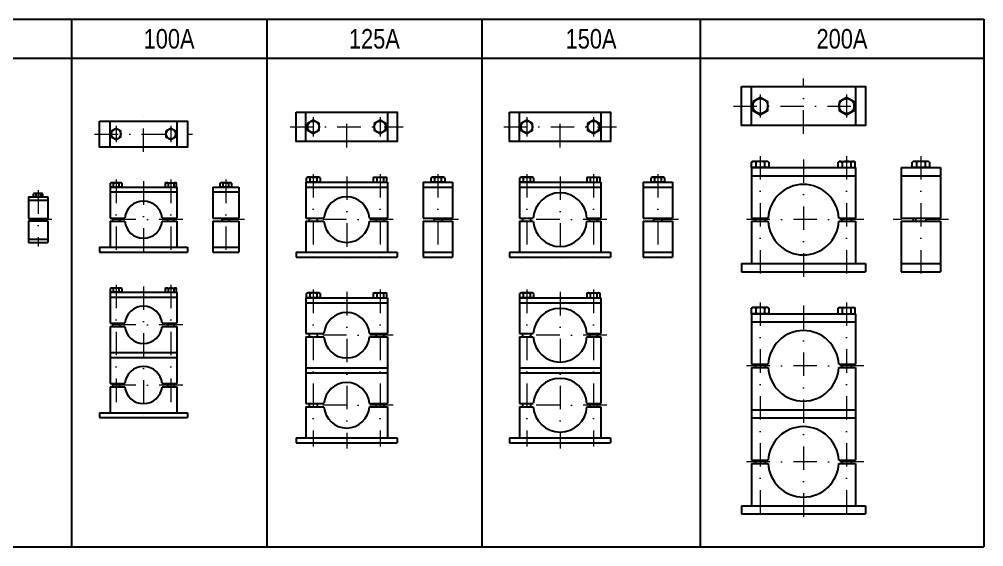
# Model space of a CAD drawing. Extents: x 0 to 90799, y 0 to 77868.
# Drawn here: x 20662 to 23622, y 4177 to 5797 of the extents above; entities that cross this region are included whole.
import ezdxf
from ezdxf.enums import TextEntityAlignment as Align

# ---------------------------------------------------------------- set-up
doc = ezdxf.new("R2010")
doc.units = 0
doc.header["$LTSCALE"] = 30
doc.header["$MEASUREMENT"] = 0
doc.linetypes.add('DGN Style 4', pattern=[4.8, 2.4, -1.2, 0, -1.2])
doc.layers.add('L(c)', color=1, linetype='DGN Style 4', lineweight=5)
doc.layers.add('L(txt)', color=2, linetype='Continuous', lineweight=13)
doc.styles.add('Style-ENGINEERING', font='ENGINEERING.shx')

# ---------------------------------------------------------------- blocks, each defined once
blk = doc.blocks.new('*U1034')
for p, q in [((-30, 65), (30, 65)), ((-30, 65), (-30, -1)), ((-12, 75), (-13.9, 73.9)), ((-13.9, 65), (-13.9, 73.9)), ((13.9, 65), (-13.9, 65)), ((12, 75), (-12, 75)), ((-6.9, 73.9), (-6.9, 65)), ((6.9, 73.9), (6.9, 65)), ((13.9, 73.9), (12, 75)), ((13.9, 73.9), (13.9, 65)), ((30, 65), (30, -1)), ((-30, 55), (30, 55)), ((-30, -1), (30, -1)), ((-30, -9), (30, -9)), ((-30, -9), (-30, -75)), ((-8, -9), (-8, -1)), ((8, -1), (8, -9)), ((30, -9), (30, -75)), ((-30, -65), (30, -65)), ((-30, -75), (30, -75))]:
    blk.add_line(p, q)
for centre, radius, start, end in [((-10.4, 68.9), 6.13, 55.591, 124.409), ((0, 50.9), 24, 73.2199, 106.7801), ((10.4, 68.9), 6.13, 55.591, 124.409)]:
    blk.add_arc(centre, radius, start, end)
blk = doc.blocks.new('*U1036')
at = {"flags": 128}
for points in [[(-135, 40), (135, 40), (135, -40), (-135, -40)], [(-102.5, 40), (102.5, 40), (102.5, -40), (-102.5, -40)], [(-99, 8.7), (-99, -8.7), (-84, -17.3), (-69, -8.7), (-69, 8.7), (-84, 17.3)], [(69, 8.7), (69, -8.7), (84, -17.3), (99, -8.7), (99, 8.7), (84, 17.3)]]:
    blk.add_lwpolyline(points, close=True, dxfattribs=at)
for centre in [(-84, 0), (84, 0)]:
    blk.add_circle(centre, 15)
blk = doc.blocks.new('*U1037')
for p, q in [((-102.5, 93.5), (102.5, 93.5)), ((-102.5, 93.5), (-102.5, -1.5)), ((-99, 106.5), (-101.3, 105.1)), ((-101.3, 93.5), (-101.3, 105.1)), ((-66.7, 93.5), (-101.3, 93.5)), ((-69, 106.5), (-99, 106.5)), ((-92.7, 105.1), (-92.7, 93.5)), ((-75.3, 105.1), (-75.3, 93.5)), ((-66.7, 105.1), (-69, 106.5)), ((-66.7, 105.1), (-66.7, 93.5)), ((66.7, 105.1), (69, 106.5)), ((66.7, 105.1), (66.7, 93.5)), ((66.7, 93.5), (101.3, 93.5)), ((69, 106.5), (99, 106.5)), ((75.3, 105.1), (75.3, 93.5)), ((92.7, 105.1), (92.7, 93.5)), ((99, 106.5), (101.3, 105.1)), ((101.3, 93.5), (101.3, 105.1)), ((102.5, 93.5), (102.5, -1.5)), ((-102.5, 78.5), (102.5, 78.5)), ((-102.5, -1.5), (-56.9, -1.5)), ((-102.5, -11.5), (-102.5, -91.5)), ((-102.5, -11.5), (-56.9, -11.5)), ((-94, -11.5), (-94, -1.5)), ((-74, -1.5), (-74, -11.5)), ((56.9, -1.5), (102.5, -1.5)), ((56.9, -11.5), (102.5, -11.5)), ((74, -1.5), (74, -11.5)), ((94, -11.5), (94, -1.5)), ((102.5, -11.5), (102.5, -91.5)), ((-135, -91.5), (135, -91.5)), ((-135, -91.5), (-135, -106.5)), ((-135, -106.5), (135, -106.5)), ((135, -91.5), (135, -106.5))]:
    blk.add_line(p, q)
for centre, radius, start, end in [((-97, 98.8), 7.66, 55.591, 124.409), ((-84, 76.4), 30, 73.2199, 106.7801), ((-71, 98.8), 7.66, 55.591, 124.409), ((71, 98.8), 7.66, 55.591, 124.409), ((84, 76.4), 30, 73.2199, 106.7801), ((97, 98.8), 7.66, 55.591, 124.409), ((0, -6.5), 57.1, 5.0192, 174.9808), ((0, -6.5), 57.1, 185.0192, 354.9808)]:
    blk.add_arc(centre, radius, start, end)
blk = doc.blocks.new('*U1038')
for p, q in [((-40, 93.5), (40, 93.5)), ((-40, 93.5), (-40, -1.5)), ((-15, 106.5), (-17.3, 105.1)), ((-17.3, 93.5), (-17.3, 105.1)), ((17.3, 93.5), (-17.3, 93.5)), ((15, 106.5), (-15, 106.5)), ((-8.7, 105.1), (-8.7, 93.5)), ((8.7, 105.1), (8.7, 93.5)), ((17.3, 105.1), (15, 106.5)), ((17.3, 105.1), (17.3, 93.5)), ((40, 93.5), (40, -1.5)), ((-40, 78.5), (40, 78.5)), ((-40, -1.5), (40, -1.5)), ((-40, -11.5), (40, -11.5)), ((-40, -11.5), (-40, -106.5)), ((-10, -11.5), (-10, -1.5)), ((10, -1.5), (10, -11.5)), ((40, -11.5), (40, -106.5)), ((-40, -91.5), (40, -91.5)), ((-40, -106.5), (40, -106.5))]:
    blk.add_line(p, q)
for centre, radius, start, end in [((-13, 98.8), 7.66, 55.591, 124.409), ((0, 76.4), 30, 73.2199, 106.7801), ((13, 98.8), 7.66, 55.591, 124.409)]:
    blk.add_arc(centre, radius, start, end)
blk = doc.blocks.new('*U1039')
for p, q in [((-102.5, 186), (102.5, 186)), ((-102.5, 186), (-102.5, 91)), ((-99, 199), (-101.3, 197.6)), ((-101.3, 186), (-101.3, 197.6)), ((-66.7, 186), (-101.3, 186)), ((-69, 199), (-99, 199)), ((-92.7, 197.6), (-92.7, 186)), ((-75.3, 197.6), (-75.3, 186)), ((-66.7, 197.6), (-69, 199)), ((-66.7, 197.6), (-66.7, 186)), ((66.7, 197.6), (69, 199)), ((66.7, 197.6), (66.7, 186)), ((66.7, 186), (101.3, 186)), ((69, 199), (99, 199)), ((75.3, 197.6), (75.3, 186)), ((92.7, 197.6), (92.7, 186)), ((99, 199), (101.3, 197.6)), ((101.3, 186), (101.3, 197.6)), ((102.5, 186), (102.5, 91)), ((-102.5, 171), (102.5, 171)), ((-102.5, 91), (-56.9, 91)), ((-94, 81), (-94, 91)), ((-74, 91), (-74, 81)), ((56.9, 91), (102.5, 91)), ((74, 91), (74, 81)), ((94, 81), (94, 91)), ((-102.5, 81), (-102.5, 1)), ((-102.5, 81), (-56.9, 81)), ((56.9, 81), (102.5, 81)), ((102.5, 81), (102.5, 1)), ((-102.5, 1), (102.5, 1)), ((-102.5, 1), (-102.5, -94)), ((102.5, 1), (102.5, -94)), ((-102.5, -14), (102.5, -14)), ((-102.5, -94), (-56.9, -94)), ((-102.5, -104), (-102.5, -184)), ((-102.5, -104), (-56.9, -104)), ((-94, -104), (-94, -94)), ((-74, -94), (-74, -104)), ((56.9, -94), (102.5, -94)), ((56.9, -104), (102.5, -104)), ((74, -94), (74, -104)), ((94, -104), (94, -94)), ((102.5, -104), (102.5, -184)), ((-135, -184), (135, -184)), ((-135, -184), (-135, -199)), ((-135, -199), (135, -199)), ((135, -184), (135, -199))]:
    blk.add_line(p, q)
for centre, radius, start, end in [((-97, 191.3), 7.66, 55.591, 124.409), ((-84, 168.9), 30, 73.2199, 106.7801), ((-71, 191.3), 7.66, 55.591, 124.409), ((71, 191.3), 7.66, 55.591, 124.409), ((84, 168.9), 30, 73.2199, 106.7801), ((97, 191.3), 7.66, 55.591, 124.409), ((0, 86), 57.1, 5.0192, 174.9808), ((0, 86), 57.1, 185.0192, 354.9808), ((0, -99), 57.1, 5.0192, 174.9808), ((0, -99), 57.1, 185.0192, 354.9808)]:
    blk.add_arc(centre, radius, start, end)
blk = doc.blocks.new('*U1040')
at = {"flags": 128}
for points in [[(-155, 45), (155, 45), (155, -45), (-155, -45)], [(-125, 45), (125, 45), (125, -45), (-125, -45)], [(-120.5, 10.4), (-120.5, -10.4), (-102.5, -20.8), (-84.5, -10.4), (-84.5, 10.4), (-102.5, 20.8)], [(84.5, 10.4), (84.5, -10.4), (102.5, -20.8), (120.5, -10.4), (120.5, 10.4), (102.5, 20.8)]]:
    blk.add_lwpolyline(points, close=True, dxfattribs=at)
for centre in [(-102.5, 0), (102.5, 0)]:
    blk.add_circle(centre, 18)
blk = doc.blocks.new('*U1041')
for p, q in [((-120.5, 122.5), (-123.3, 120.9)), ((-123.3, 107.5), (-123.3, 120.9)), ((-84.5, 122.5), (-120.5, 122.5)), ((-112.9, 120.9), (-112.9, 107.5)), ((-92.1, 120.9), (-92.1, 107.5)), ((-81.7, 120.9), (-84.5, 122.5)), ((-81.7, 120.9), (-81.7, 107.5)), ((81.7, 120.9), (84.5, 122.5)), ((81.7, 120.9), (81.7, 107.5)), ((84.5, 122.5), (120.5, 122.5)), ((92.1, 120.9), (92.1, 107.5)), ((112.9, 120.9), (112.9, 107.5)), ((120.5, 122.5), (123.3, 120.9)), ((123.3, 107.5), (123.3, 120.9)), ((-125, 107.5), (125, 107.5)), ((-125, 107.5), (-125, -2.5)), ((-125, 92.5), (125, 92.5)), ((-81.7, 107.5), (-123.3, 107.5)), ((81.7, 107.5), (123.3, 107.5)), ((125, 107.5), (125, -2.5)), ((-125, -2.5), (-69.7, -2.5)), ((-125, -12.5), (-69.7, -12.5)), ((-125, -12.5), (-125, -107.5)), ((-114.5, -12.5), (-114.5, -2.5)), ((-90.5, -2.5), (-90.5, -12.5)), ((69.7, -2.5), (125, -2.5)), ((69.7, -12.5), (125, -12.5)), ((90.5, -2.5), (90.5, -12.5)), ((114.5, -12.5), (114.5, -2.5)), ((125, -12.5), (125, -107.5)), ((-155, -107.5), (155, -107.5)), ((-155, -107.5), (-155, -122.5)), ((155, -107.5), (155, -122.5)), ((-155, -122.5), (155, -122.5))]:
    blk.add_line(p, q)
for centre, radius, start, end in [((-118.1, 113.3), 9.19, 55.591, 124.409), ((-102.5, 86.4), 36, 73.2199, 106.7801), ((-86.9, 113.3), 9.19, 55.591, 124.409), ((86.9, 113.3), 9.19, 55.591, 124.409), ((102.5, 86.4), 36, 73.2199, 106.7801), ((118.1, 113.3), 9.19, 55.591, 124.409), ((0, -7.5), 69.9, 4.1016, 175.8984), ((0, -7.5), 69.9, 184.1016, 355.8983)]:
    blk.add_arc(centre, radius, start, end)
blk = doc.blocks.new('*U1042')
for p, q in [((-18, 122.5), (-20.8, 120.9)), ((-20.8, 107.5), (-20.8, 120.9)), ((18, 122.5), (-18, 122.5)), ((-10.4, 120.9), (-10.4, 107.5)), ((10.4, 120.9), (10.4, 107.5)), ((20.8, 120.9), (18, 122.5)), ((20.8, 120.9), (20.8, 107.5)), ((-45, 107.5), (45, 107.5)), ((-45, 107.5), (-45, -2.5)), ((-45, 92.5), (45, 92.5)), ((20.8, 107.5), (-20.8, 107.5)), ((45, 107.5), (45, -2.5)), ((-45, -2.5), (45, -2.5)), ((-45, -12.5), (45, -12.5)), ((-45, -12.5), (-45, -122.5)), ((-12, -12.5), (-12, -2.5)), ((12, -2.5), (12, -12.5)), ((45, -12.5), (45, -122.5)), ((-45, -107.5), (45, -107.5)), ((-45, -122.5), (45, -122.5))]:
    blk.add_line(p, q)
for centre, radius, start, end in [((-15.6, 113.3), 9.19, 55.591, 124.409), ((0, 86.4), 36, 73.2199, 106.7801), ((15.6, 113.3), 9.19, 55.591, 124.409)]:
    blk.add_arc(centre, radius, start, end)
blk = doc.blocks.new('*U1043')
for p, q in [((-125, 215), (125, 215)), ((-125, 215), (-125, 105)), ((-120.5, 230), (-123.3, 228.4)), ((-123.3, 215), (-123.3, 228.4)), ((-81.7, 215), (-123.3, 215)), ((-84.5, 230), (-120.5, 230)), ((-112.9, 228.4), (-112.9, 215)), ((-92.1, 228.4), (-92.1, 215)), ((-81.7, 228.4), (-84.5, 230)), ((-81.7, 228.4), (-81.7, 215)), ((81.7, 228.4), (84.5, 230)), ((81.7, 228.4), (81.7, 215)), ((81.7, 215), (123.3, 215)), ((84.5, 230), (120.5, 230)), ((92.1, 228.4), (92.1, 215)), ((112.9, 228.4), (112.9, 215)), ((120.5, 230), (123.3, 228.4)), ((123.3, 215), (123.3, 228.4)), ((125, 215), (125, 105)), ((-125, 200), (125, 200)), ((-125, 105), (-69.7, 105)), ((-125, 95), (-69.7, 95)), ((-125, 95), (-125, 0)), ((-114.5, 95), (-114.5, 105)), ((-90.5, 105), (-90.5, 95)), ((69.7, 105), (125, 105)), ((69.7, 95), (125, 95)), ((90.5, 105), (90.5, 95)), ((114.5, 95), (114.5, 105)), ((125, 95), (125, 0)), ((-125, 0), (125, 0)), ((-125, 0), (-125, -110)), ((-125, -15), (125, -15)), ((125, 0), (125, -110)), ((-125, -110), (-69.7, -110)), ((-114.5, -120), (-114.5, -110)), ((-90.5, -110), (-90.5, -120)), ((69.7, -110), (125, -110)), ((90.5, -110), (90.5, -120)), ((114.5, -120), (114.5, -110)), ((-125, -120), (-69.7, -120)), ((-125, -120), (-125, -215)), ((69.7, -120), (125, -120)), ((125, -120), (125, -215)), ((-155, -215), (155, -215)), ((-155, -215), (-155, -230)), ((-155, -230), (155, -230)), ((155, -215), (155, -230))]:
    blk.add_line(p, q)
for centre, radius, start, end in [((-118.1, 220.8), 9.19, 55.591, 124.409), ((-102.5, 193.9), 36, 73.2199, 106.7801), ((-86.9, 220.8), 9.19, 55.591, 124.409), ((86.9, 220.8), 9.19, 55.591, 124.409), ((102.5, 193.9), 36, 73.2199, 106.7801), ((118.1, 220.8), 9.19, 55.591, 124.409), ((0, 100), 69.9, 4.1016, 175.8984), ((0, 100), 69.9, 184.1016, 355.8983), ((0, -115), 69.9, 4.1016, 175.8984), ((0, -115), 69.9, 184.1016, 355.8983)]:
    blk.add_arc(centre, radius, start, end)
blk = doc.blocks.new('*U1044')
at = {"flags": 128}
for points in [[(-155, 45), (155, 45), (155, -45), (-155, -45)], [(-125, 45), (125, 45), (125, -45), (-125, -45)], [(-120.5, 10.4), (-120.5, -10.4), (-102.5, -20.8), (-84.5, -10.4), (-84.5, 10.4), (-102.5, 20.8)], [(84.5, 10.4), (84.5, -10.4), (102.5, -20.8), (120.5, -10.4), (120.5, 10.4), (102.5, 20.8)]]:
    blk.add_lwpolyline(points, close=True, dxfattribs=at)
for centre in [(-102.5, 0), (102.5, 0)]:
    blk.add_circle(centre, 18)
blk = doc.blocks.new('*U1045')
for p, q in [((-120.5, 122.5), (-123.3, 120.9)), ((-123.3, 107.5), (-123.3, 120.9)), ((-84.5, 122.5), (-120.5, 122.5)), ((-112.9, 120.9), (-112.9, 107.5)), ((-92.1, 120.9), (-92.1, 107.5)), ((-81.7, 120.9), (-84.5, 122.5)), ((-81.7, 120.9), (-81.7, 107.5)), ((81.7, 120.9), (84.5, 122.5)), ((81.7, 120.9), (81.7, 107.5)), ((84.5, 122.5), (120.5, 122.5)), ((92.1, 120.9), (92.1, 107.5)), ((112.9, 120.9), (112.9, 107.5)), ((120.5, 122.5), (123.3, 120.9)), ((123.3, 107.5), (123.3, 120.9)), ((-125, 107.5), (125, 107.5)), ((-125, 107.5), (-125, -2.5)), ((-125, 92.5), (125, 92.5)), ((-81.7, 107.5), (-123.3, 107.5)), ((81.7, 107.5), (123.3, 107.5)), ((125, 107.5), (125, -2.5)), ((-125, -2.5), (-82.5, -2.5)), ((-125, -12.5), (-82.5, -12.5)), ((-125, -12.5), (-125, -107.5)), ((-114.5, -12.5), (-114.5, -2.5)), ((-90.5, -2.5), (-90.5, -12.5)), ((82.4, -2.5), (125, -2.5)), ((82.4, -12.5), (125, -12.5)), ((90.5, -2.5), (90.5, -12.5)), ((114.5, -12.5), (114.5, -2.5)), ((125, -12.5), (125, -107.5)), ((-155, -107.5), (155, -107.5)), ((-155, -107.5), (-155, -122.5)), ((155, -107.5), (155, -122.5)), ((-155, -122.5), (155, -122.5))]:
    blk.add_line(p, q)
for centre, radius, start, end in [((-118.1, 113.3), 9.19, 55.591, 124.409), ((-102.5, 86.4), 36, 73.2199, 106.7801), ((-86.9, 113.3), 9.19, 55.591, 124.409), ((86.9, 113.3), 9.19, 55.591, 124.409), ((102.5, 86.4), 36, 73.2199, 106.7801), ((118.1, 113.3), 9.19, 55.591, 124.409), ((0, -7.5), 82.6, 3.4703, 176.5296), ((0, -7.5), 82.6, 183.4703, 356.5297)]:
    blk.add_arc(centre, radius, start, end)
blk = doc.blocks.new('*U1046')
for p, q in [((-18, 122.5), (-20.8, 120.9)), ((-20.8, 107.5), (-20.8, 120.9)), ((18, 122.5), (-18, 122.5)), ((-10.4, 120.9), (-10.4, 107.5)), ((10.4, 120.9), (10.4, 107.5)), ((20.8, 120.9), (18, 122.5)), ((20.8, 120.9), (20.8, 107.5)), ((-45, 107.5), (45, 107.5)), ((-45, 107.5), (-45, -2.5)), ((-45, 92.5), (45, 92.5)), ((20.8, 107.5), (-20.8, 107.5)), ((45, 107.5), (45, -2.5)), ((-45, -2.5), (45, -2.5)), ((-45, -12.5), (45, -12.5)), ((-45, -12.5), (-45, -122.5)), ((-12, -12.5), (-12, -2.5)), ((12, -2.5), (12, -12.5)), ((45, -12.5), (45, -122.5)), ((-45, -107.5), (45, -107.5)), ((-45, -122.5), (45, -122.5))]:
    blk.add_line(p, q)
for centre, radius, start, end in [((-15.6, 113.3), 9.19, 55.591, 124.409), ((0, 86.4), 36, 73.2199, 106.7801), ((15.6, 113.3), 9.19, 55.591, 124.409)]:
    blk.add_arc(centre, radius, start, end)
blk = doc.blocks.new('*U1047')
for p, q in [((-125, 215), (125, 215)), ((-125, 215), (-125, 105)), ((-120.5, 230), (-123.3, 228.4)), ((-123.3, 215), (-123.3, 228.4)), ((-81.7, 215), (-123.3, 215)), ((-84.5, 230), (-120.5, 230)), ((-112.9, 228.4), (-112.9, 215)), ((-92.1, 228.4), (-92.1, 215)), ((-81.7, 228.4), (-84.5, 230)), ((-81.7, 228.4), (-81.7, 215)), ((81.7, 228.4), (84.5, 230)), ((81.7, 228.4), (81.7, 215)), ((81.7, 215), (123.3, 215)), ((84.5, 230), (120.5, 230)), ((92.1, 228.4), (92.1, 215)), ((112.9, 228.4), (112.9, 215)), ((120.5, 230), (123.3, 228.4)), ((123.3, 215), (123.3, 228.4)), ((125, 215), (125, 105)), ((-125, 200), (125, 200)), ((-125, 105), (-82.5, 105)), ((-125, 95), (-82.5, 95)), ((-125, 95), (-125, 0)), ((-114.5, 95), (-114.5, 105)), ((-90.5, 105), (-90.5, 95)), ((82.4, 105), (125, 105)), ((82.4, 95), (125, 95)), ((90.5, 105), (90.5, 95)), ((114.5, 95), (114.5, 105)), ((125, 95), (125, 0)), ((-125, 0), (125, 0)), ((-125, 0), (-125, -110)), ((-125, -15), (125, -15)), ((125, 0), (125, -110)), ((-125, -110), (-82.5, -110)), ((-114.5, -120), (-114.5, -110)), ((-90.5, -110), (-90.5, -120)), ((82.4, -110), (125, -110)), ((90.5, -110), (90.5, -120)), ((114.5, -120), (114.5, -110)), ((-125, -120), (-82.5, -120)), ((-125, -120), (-125, -215)), ((82.4, -120), (125, -120)), ((125, -120), (125, -215)), ((-155, -215), (155, -215)), ((-155, -215), (-155, -230)), ((-155, -230), (155, -230)), ((155, -215), (155, -230))]:
    blk.add_line(p, q)
for centre, radius, start, end in [((-118.1, 220.8), 9.19, 55.591, 124.409), ((-102.5, 193.9), 36, 73.2199, 106.7801), ((-86.9, 220.8), 9.19, 55.591, 124.409), ((86.9, 220.8), 9.19, 55.591, 124.409), ((102.5, 193.9), 36, 73.2199, 106.7801), ((118.1, 220.8), 9.19, 55.591, 124.409), ((0, 100), 82.6, 3.4703, 176.5296), ((0, 100), 82.6, 183.4703, 356.5297), ((0, -115), 82.6, 3.4703, 176.5296), ((0, -115), 82.6, 183.4703, 356.5297)]:
    blk.add_arc(centre, radius, start, end)
blk = doc.blocks.new('*U1048')
at = {"flags": 128}
for points in [[(-190, 60), (190, 60), (190, -60), (-190, -60)], [(-160, 60), (160, 60), (160, -60), (-160, -60)], [(-155.5, 13.3), (-155.5, -13.3), (-132.5, -26.6), (-109.5, -13.3), (-109.5, 13.3), (-132.5, 26.6)], [(109.5, 13.3), (109.5, -13.3), (132.5, -26.6), (155.5, -13.3), (155.5, 13.3), (132.5, 26.6)]]:
    blk.add_lwpolyline(points, close=True, dxfattribs=at)
for centre in [(-132.5, 0), (132.5, 0)]:
    blk.add_circle(centre, 23)
blk = doc.blocks.new('*U1049')
for p, q in [((-160, 150.5), (160, 150.5)), ((-160, 150.5), (-160, -4.5)), ((-155.5, 169.5), (-159.1, 167.4)), ((-159.1, 150.5), (-159.1, 167.4)), ((-105.9, 150.5), (-159.1, 150.5)), ((-109.5, 169.5), (-155.5, 169.5)), ((-145.8, 167.4), (-145.8, 150.5)), ((-119.2, 167.4), (-119.2, 150.5)), ((-105.9, 167.4), (-105.9, 150.5)), ((105.9, 167.4), (105.9, 150.5)), ((105.9, 150.5), (159.1, 150.5)), ((109.5, 169.5), (155.5, 169.5)), ((119.2, 167.4), (119.2, 150.5)), ((145.8, 167.4), (145.8, 150.5)), ((155.5, 169.5), (159.1, 167.4)), ((159.1, 150.5), (159.1, 167.4)), ((160, 150.5), (160, -4.5)), ((-160, 125.5), (160, 125.5)), ((-160, -4.5), (-108, -4.5)), ((-160, -14.5), (-108, -14.5)), ((-160, -14.5), (-160, -144.5)), ((-147.5, -14.5), (-147.5, -4.5)), ((-117.5, -4.5), (-117.5, -14.5)), ((108, -4.5), (160, -4.5)), ((108, -14.5), (160, -14.5)), ((117.5, -4.5), (117.5, -14.5)), ((147.5, -14.5), (147.5, -4.5)), ((160, -14.5), (160, -144.5)), ((-190, -144.5), (190, -144.5)), ((-190, -144.5), (-190, -169.5)), ((190, -144.5), (190, -169.5)), ((-190, -169.5), (190, -169.5))]:
    blk.add_line(p, q)
for centre, radius, start, end in [((-152.4, 157.7), 11.7, 55.591, 124.409), ((-132.5, 123.4), 46, 73.2199, 106.7801), ((-112.6, 157.7), 11.7, 55.591, 124.409), ((112.6, 157.7), 11.7, 55.591, 124.409), ((132.5, 123.4), 46, 73.2199, 106.7801), ((152.4, 157.7), 11.7, 55.591, 124.409), ((0, -9.5), 108.2, 2.6499, 177.3501), ((0, -9.5), 108.2, 182.6498, 357.3502)]:
    blk.add_arc(centre, radius, start, end)
blk = doc.blocks.new('*U1050')
for p, q in [((-60, 150.5), (60, 150.5)), ((-60, 150.5), (-60, -4.5)), ((-23, 169.5), (-26.6, 167.4)), ((-26.6, 150.5), (-26.6, 167.4)), ((26.6, 150.5), (-26.6, 150.5)), ((23, 169.5), (-23, 169.5)), ((-13.3, 167.4), (-13.3, 150.5)), ((13.3, 167.4), (13.3, 150.5)), ((26.6, 167.4), (26.6, 150.5)), ((60, 150.5), (60, -4.5)), ((-60, 125.5), (60, 125.5)), ((-60, -4.5), (60, -4.5)), ((-60, -14.5), (60, -14.5)), ((-60, -14.5), (-60, -169.5)), ((-15, -14.5), (-15, -4.5)), ((15, -4.5), (15, -14.5)), ((60, -14.5), (60, -169.5)), ((-60, -144.5), (60, -144.5)), ((-60, -169.5), (60, -169.5))]:
    blk.add_line(p, q)
for centre, radius, start, end in [((-19.9, 157.7), 11.7, 55.591, 124.409), ((0, 123.4), 46, 73.2199, 106.7801), ((19.9, 157.7), 11.7, 55.591, 124.409)]:
    blk.add_arc(centre, radius, start, end)
blk = doc.blocks.new('*U1051')
for p, q in [((-160, 298), (160, 298)), ((-160, 298), (-160, 143)), ((-155.5, 317), (-159.1, 314.9)), ((-159.1, 298), (-159.1, 314.9)), ((-105.9, 298), (-159.1, 298)), ((-109.5, 317), (-155.5, 317)), ((-145.8, 314.9), (-145.8, 298)), ((-119.2, 314.9), (-119.2, 298)), ((-105.9, 314.9), (-105.9, 298)), ((105.9, 314.9), (105.9, 298)), ((105.9, 298), (159.1, 298)), ((109.5, 317), (155.5, 317)), ((119.2, 314.9), (119.2, 298)), ((145.8, 314.9), (145.8, 298)), ((155.5, 317), (159.1, 314.9)), ((159.1, 298), (159.1, 314.9)), ((160, 298), (160, 143)), ((-160, 273), (160, 273)), ((-160, 143), (-108, 143)), ((-160, 133), (-108, 133)), ((-160, 133), (-160, 3)), ((-147.5, 133), (-147.5, 143)), ((-117.5, 143), (-117.5, 133)), ((108, 143), (160, 143)), ((108, 133), (160, 133)), ((117.5, 143), (117.5, 133)), ((147.5, 133), (147.5, 143)), ((160, 133), (160, 3)), ((-160, 3), (160, 3)), ((-160, 3), (-160, -152)), ((160, 3), (160, -152)), ((-160, -22), (160, -22)), ((-160, -152), (-108, -152)), ((-160, -162), (-108, -162)), ((-160, -162), (-160, -292)), ((-147.5, -162), (-147.5, -152)), ((-117.5, -152), (-117.5, -162)), ((108, -152), (160, -152)), ((108, -162), (160, -162)), ((117.5, -152), (117.5, -162)), ((147.5, -162), (147.5, -152)), ((160, -162), (160, -292)), ((-190, -292), (190, -292)), ((-190, -292), (-190, -317)), ((190, -292), (190, -317)), ((-190, -317), (190, -317))]:
    blk.add_line(p, q)
for centre, radius, start, end in [((-152.4, 305.2), 11.7, 55.591, 124.409), ((-132.5, 270.9), 46, 73.2199, 106.7801), ((-112.6, 305.2), 11.7, 55.591, 124.409), ((112.6, 305.2), 11.7, 55.591, 124.409), ((132.5, 270.9), 46, 73.2199, 106.7801), ((152.4, 305.2), 11.7, 55.591, 124.409), ((0, 138), 108.2, 2.6499, 177.3501), ((0, 138), 108.2, 182.6498, 357.3502), ((0, -157), 108.2, 2.6499, 177.3501), ((0, -157), 108.2, 182.6498, 357.3502)]:
    blk.add_arc(centre, radius, start, end)

msp = doc.modelspace()

# ---------------------------------------------------------------- linework, layer by layer
for p, q in [((17772.2, 5796.9), (23622.2, 5796.9)), ((20822.2, 5796.9), (20822.2, 4176.9)), ((21422.2, 5796.9), (21422.2, 4176.9)), ((22082.2, 5796.9), (22082.2, 4176.9)), ((22752.2, 5796.9), (22752.2, 4176.9)), ((23622.2, 5796.9), (23622.2, 4176.9)), ((17772.2, 5676.9), (23622.2, 5676.9)), ((17772.2, 4176.9), (23622.2, 4176.9))]:
    msp.add_line(p, q)
at = {"layer": 'L(c)'}
for p, q in [((23069.1, 5445.4), (23069.1, 5615.4)), ((22936.6, 5565.4), (22936.6, 5495.4)), ((23201.6, 5565.4), (23201.6, 5495.4)), ((21667.2, 5403.4), (21667.2, 5529.4)), ((22322.2, 5403.4), (22322.2, 5529.4)), ((22854.1, 5530.4), (23284.1, 5530.4)), ((21043.5, 5389.4), (21043.5, 5499.4)), ((21564.7, 5496.4), (21564.7, 5436.4)), ((21769.7, 5496.4), (21769.7, 5436.4)), ((22219.7, 5496.4), (22219.7, 5436.4)), ((22424.7, 5496.4), (22424.7, 5436.4)), ((20959.5, 5469.4), (20959.5, 5419.4)), ((21127.5, 5469.4), (21127.5, 5419.4)), ((21494.2, 5466.4), (21840.2, 5466.4)), ((22149.2, 5466.4), (22495.2, 5466.4)), ((20893.5, 5444.4), (21193.5, 5444.4)), ((22936.6, 5376.4), (22936.6, 5006.4)), ((23069.1, 5366.4), (23069.1, 4996.4)), ((23201.6, 5376.4), (23201.6, 5006.4)), ((23429.1, 5376.4), (23429.1, 4996.4)), ((20959.5, 5304.4), (20959.5, 5071.4)), ((21043.5, 5299.4), (21043.5, 5063.4)), ((21127.5, 5304.4), (21127.5, 5071.4)), ((21296, 5304.4), (21296, 5063.4)), ((21564.7, 5321.4), (21564.7, 5054.4)), ((21667.2, 5314.4), (21667.2, 5048.4)), ((21769.7, 5321.4), (21769.7, 5054.4)), ((21947.2, 5321.4), (21947.2, 5048.4)), ((22219.7, 5321.4), (22219.7, 5054.4)), ((22322.2, 5314.4), (22322.2, 5048.4)), ((22424.7, 5321.4), (22424.7, 5054.4)), ((22622.2, 5321.4), (22622.2, 5048.4)), ((20720.2, 5271.7), (20720.2, 5099.4)), ((20762.2, 5181.4), (20678.2, 5181.4)), ((21164, 5181.4), (20923, 5181.4)), ((21354, 5181.4), (21238, 5181.4)), ((21810.2, 5181.4), (21524.2, 5181.4)), ((22010.2, 5181.4), (21884.2, 5181.4)), ((22465.2, 5181.4), (22179.2, 5181.4)), ((22685.2, 5181.4), (22559.2, 5181.4)), ((23254.1, 5181.4), (22884.1, 5181.4)), ((23514.1, 5181.4), (23344.1, 5181.4)), ((20959.5, 4981.4), (20959.5, 4563.4)), ((21043.5, 4976.4), (21043.5, 4555.4)), ((21127.5, 4981.4), (21127.5, 4563.4)), ((21564.7, 4966.4), (21564.7, 4484.4)), ((21667.2, 4959.4), (21667.2, 4478.4)), ((21769.7, 4966.4), (21769.7, 4484.4)), ((22219.7, 4966.4), (22219.7, 4484.4)), ((22322.2, 4959.4), (22322.2, 4478.4)), ((22424.7, 4966.4), (22424.7, 4484.4)), ((22936.6, 4927.4), (22936.6, 4262.4)), ((23069.1, 4917.4), (23069.1, 4252.4)), ((23201.6, 4927.4), (23201.6, 4262.4)), ((21164, 4858.4), (20923, 4858.4)), ((21810.2, 4826.4), (21524.2, 4826.4)), ((22465.2, 4826.4), (22179.2, 4826.4)), ((23254.1, 4732.4), (22884.1, 4732.4)), ((21164, 4673.4), (20923, 4673.4)), ((21810.2, 4611.4), (21524.2, 4611.4)), ((22465.2, 4611.4), (22179.2, 4611.4)), ((23254.1, 4437.4), (22884.1, 4437.4))]:
    msp.add_line(p, q, dxfattribs=at)

# ---------------------------------------------------------------- block references
for name, p in [('*U1048', (23069.1, 5530.4)), ('*U1040', (21667.2, 5466.4)), ('*U1044', (22322.2, 5466.4)), ('*U1036', (21043.5, 5444.4)), ('*U1049', (23069.1, 5190.9)), ('*U1050', (23429.1, 5190.9)), ('*U1041', (21667.2, 5188.9)), ('*U1042', (21947.2, 5188.9)), ('*U1045', (22322.2, 5188.9)), ('*U1046', (22622.2, 5188.9)), ('*U1037', (21043.5, 5187.9)), ('*U1038', (21296, 5187.9)), ('*U1034', (20720.2, 5186.4)), ('*U1039', (21043.5, 4772.4)), ('*U1043', (21667.2, 4726.4)), ('*U1047', (22322.2, 4726.4)), ('*U1051', (23069.1, 4594.4))]:
    msp.add_blockref(name, p)

# ---------------------------------------------------------------- texts
at = {"layer": 'L(txt)', "style": 'Style-ENGINEERING', "width": 0.833333}
for s, p in [('100A', (21122.2, 5736.9)), ('125A', (21752.2, 5736.9)), ('150A', (22417.2, 5736.9)), ('200A', (23187.2, 5736.9))]:
    msp.add_text(s, height=60, dxfattribs=at).set_placement(p, align=Align.MIDDLE_CENTER)

doc.saveas('drawing.dxf')
